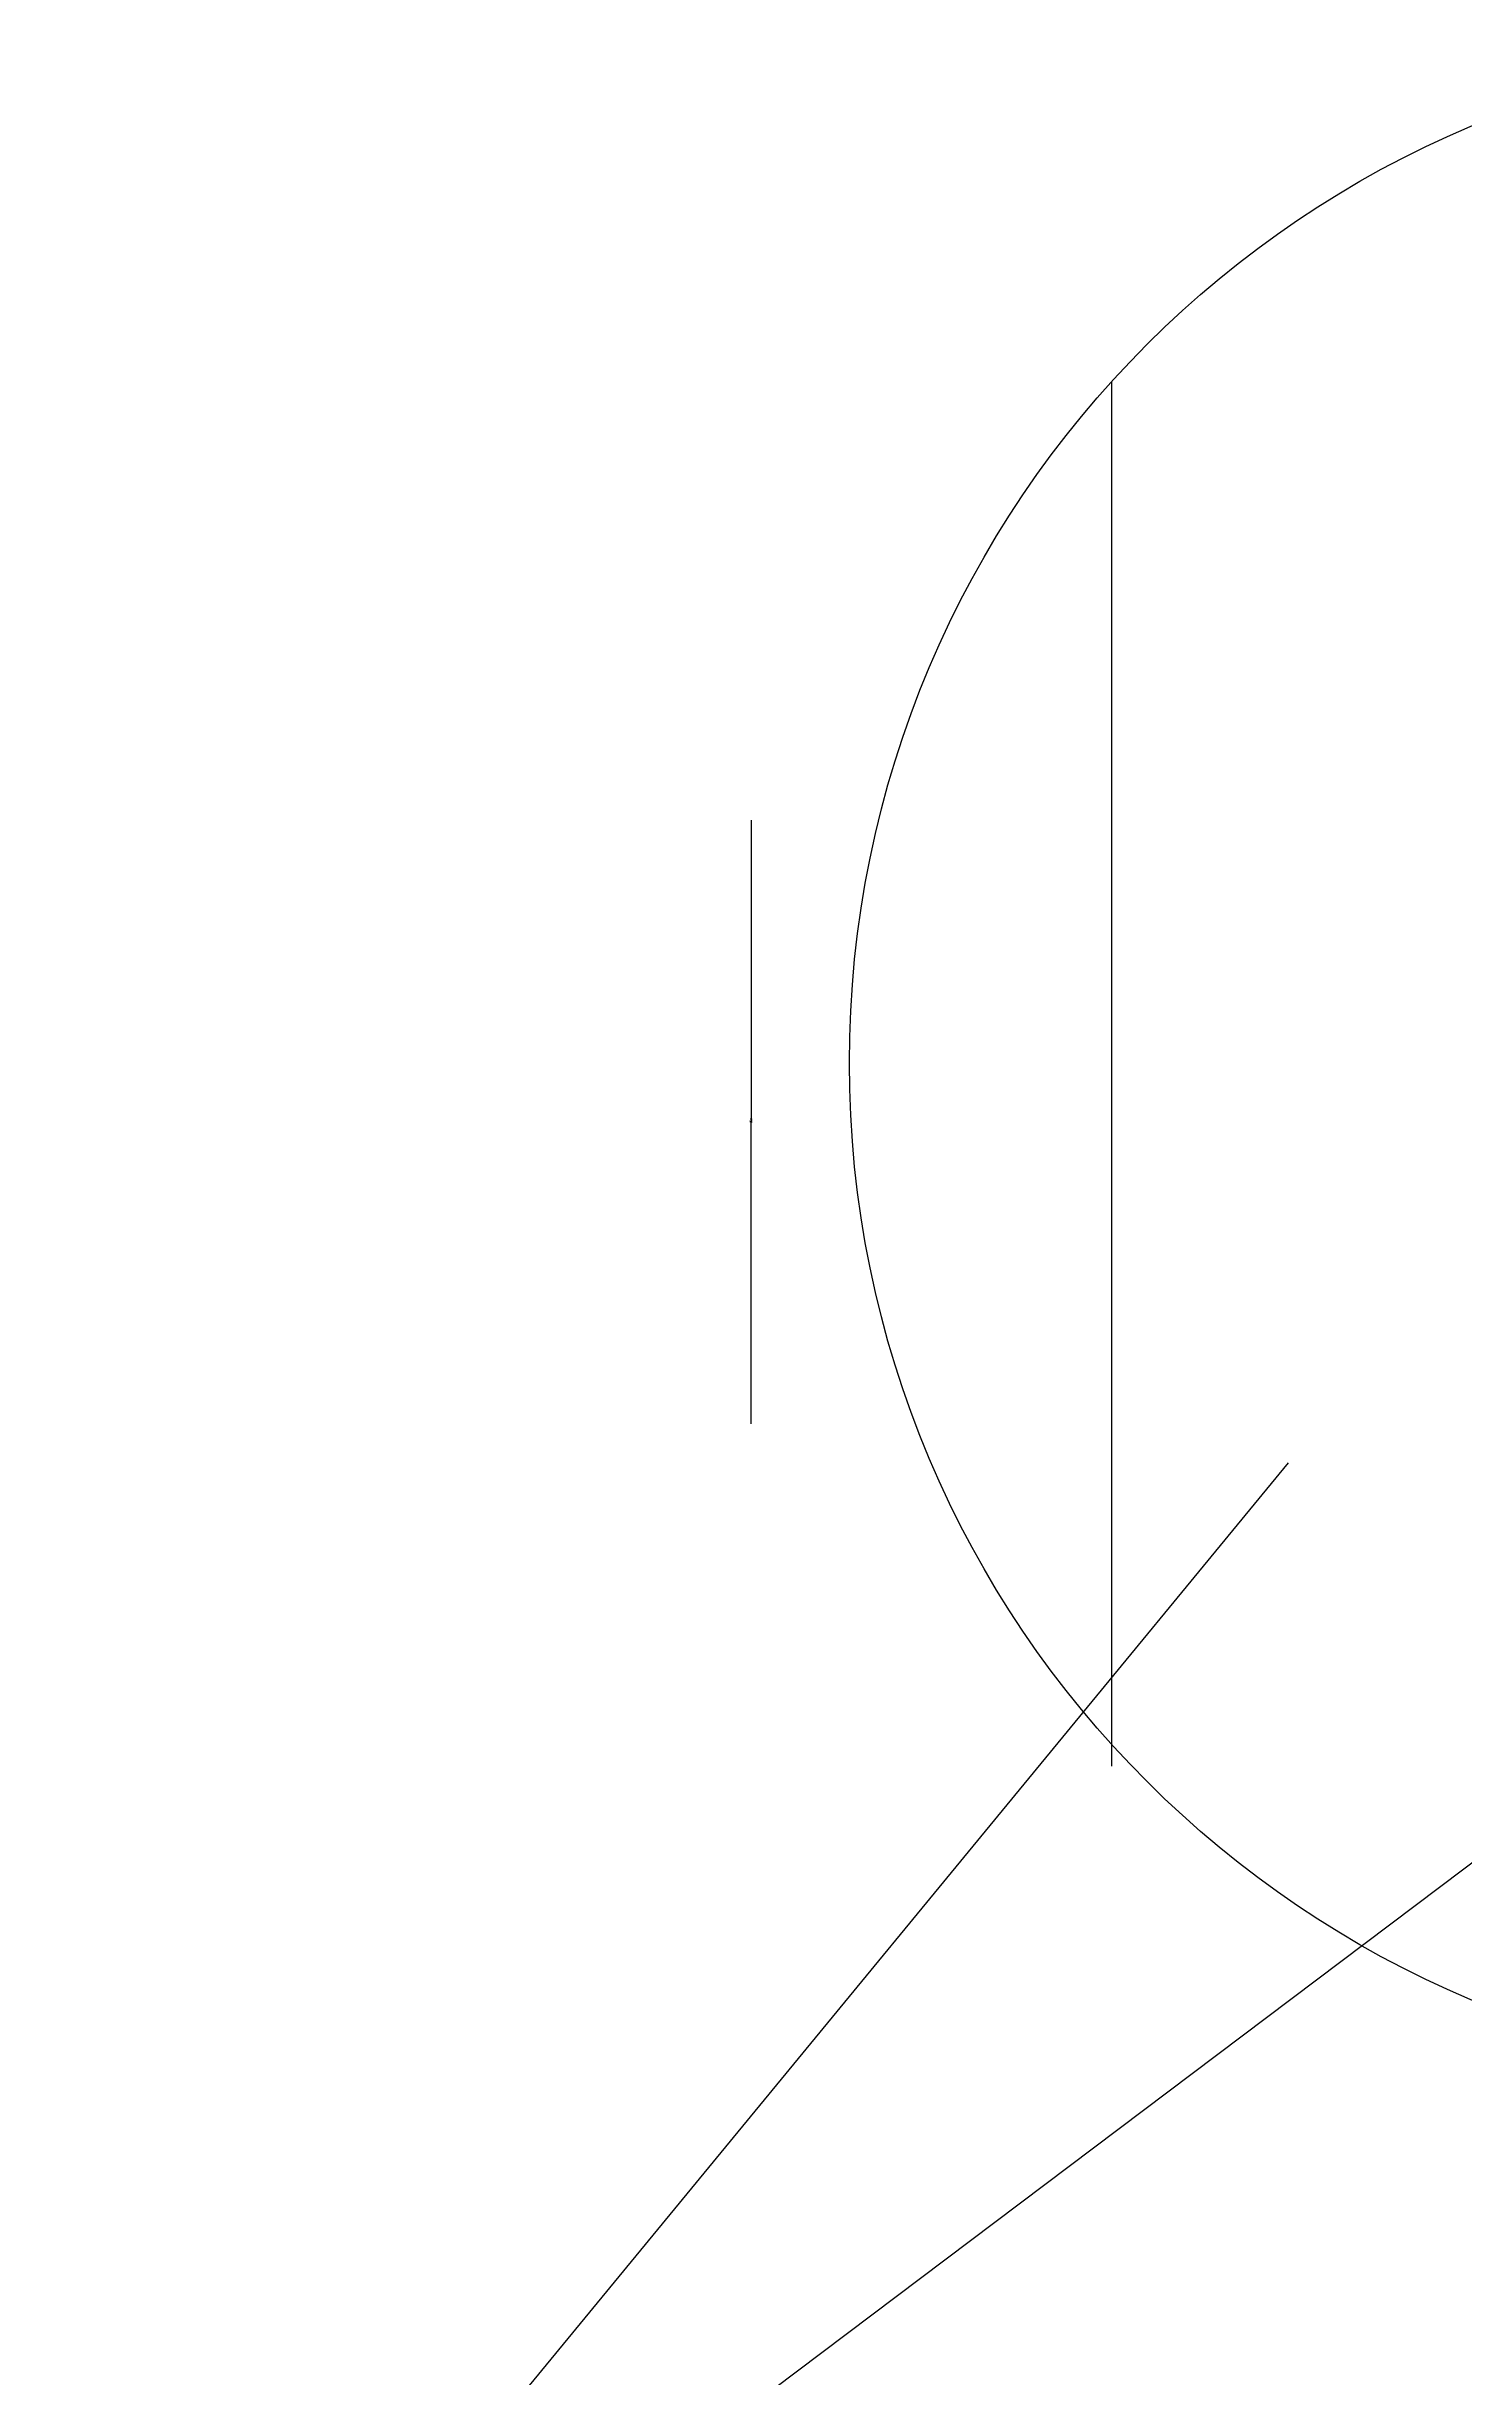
# Model space of a CAD drawing. Header units: metres. Extents: x -108198 to -106193, y -85199 to -82777.
# Drawn here: x -107565 to -106964, y -83765 to -82777 of the extents above; entities that cross this region are included whole.
import ezdxf

# ---------------------------------------------------------------- set-up
doc = ezdxf.new("R2010")
doc.units = ezdxf.units.M
for name, color, linetype in [('10', 8, 'Continuous'), ('11', 3, 'Continuous'), ('19', 8, 'Continuous'), ('7', 7, 'Continuous')]:
    doc.layers.add(name, color=color, linetype=linetype)
doc.dimstyles.get("Standard").update_dxf_attribs({"dimtxt": 2.5, "dimasz": 2.5, "dimexe": 1.25, "dimexo": 0.625, "dimtad": 1, "dimcen": 2.5, "dimazin": 3, "dimtfac": 1, "dimtmove": 0, "dimatfit": 3})

# ---------------------------------------------------------------- blocks, each defined once
blk = doc.blocks.new('_CLOSEDFILLED')
at = {"color": 0, "linetype": 'BYBLOCK'}
blk.add_solid([(-1, 0.2), (0, 0), (-1, -0.2)], dxfattribs=at)
blk = doc.blocks.new('*D5')
for p, q in [((-107266.75, -83104.64), (-107266.75, -83232.64)), ((-107267, -83232.64), (-107267.25, -83232.64)), ((-107266.75, -83360.64), (-107266.75, -83232.64)), ((-107266.75, -83232.64), (-107266.75, -83232.64)), ((-107266.5, -83232.64), (-107266.25, -83232.64))]:
    blk.add_line(p, q)
at = {"layer": 'Defpoints'}
for p in [(-107266.75, -83104.64), (-107266.75, -83232.64), (-107266.75, -83360.64)]:
    blk.add_point(p, dxfattribs=at)
at = {"layer": '7', "xscale": 0.25, "yscale": 0.25}
blk.add_blockref('_CLOSEDFILLED', (-107266.75, -83232.64), dxfattribs=at)
at = {"layer": '7', "xscale": 0.25, "yscale": 0.25, "rotation": 180}
blk.add_blockref('_CLOSEDFILLED', (-107266.75, -83232.64), dxfattribs=at)
at = {"layer": '7', "insert": (-107266.75, -83231.515), "char_height": 1, "attachment_point": 5}
blk.add_mtext('12', dxfattribs=at)

msp = doc.modelspace()

# ---------------------------------------------------------------- linework, layer by layer
at = {"layer": '10'}
for p, q in [((-107558.82, -84009.09), (-107038.76, -83377.27)), ((-107565.49, -84002.12), (-106911.85, -83509.78))]:
    msp.add_line(p, q, dxfattribs=at)
at = {"layer": '11'}
msp.add_line((-107113.89, -82918.77), (-107113.89, -83505.89), dxfattribs=at)
at = {"layer": '19'}
msp.add_lwpolyline([(-106362.96, -83207.66, -1), (-107225.03, -83207.66, -1)], format="xyb", close=True, dxfattribs=at)

# ---------------------------------------------------------------- dimensions: what is measured, and where the dimension line sits
at = {"layer": '7'}
dim = msp.add_linear_dim(base=(-107266.75, -83232.64), p1=(-107266.75, -83104.64), p2=(-107266.75, -83360.64), text='12', dimstyle='Standard', dxfattribs=at)
dim.commit()
dim.dimension.update_dxf_attribs({"geometry": '*D5', "text_midpoint": (-107266.75, -83231.515)})

doc.saveas('drawing.dxf')
